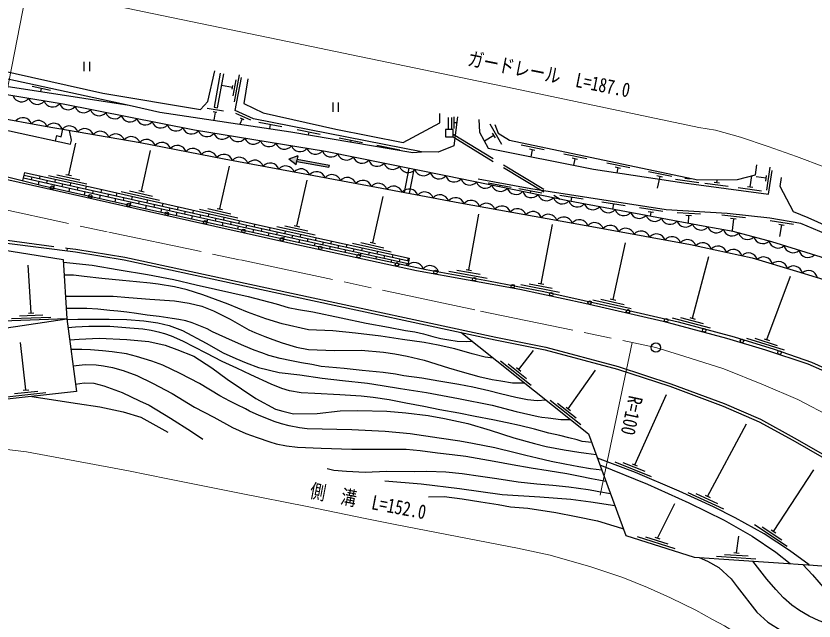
# Model space of a CAD drawing. Units: millimetres at full size, sheet at 1:1000; details may follow other scales. Extents: x 40000 to 680000, y 20000 to 380000.
# Drawn here: x 90852 to 192438, y 262491 to 339487 of the extents above; entities that cross this region are included whole.
import ezdxf
from ezdxf.enums import TextEntityAlignment as Align

# ---------------------------------------------------------------- set-up
doc = ezdxf.new("R2010")
doc.units = ezdxf.units.MM
doc.header["$LTSCALE"] = 1000
doc.linetypes.add('CHAIN', pattern=[18.5, 12, -1.5, 3.5, -1.5])
doc.linetypes.add('DASHED', pattern=[7.5, 6, -1.5])
for name, color, linetype, lineweight in [('M-BGD', 7, 'Continuous', 25), ('M-BMK', 2, 'CHAIN', 13), ('M-BMK-SRVR', 3, 'Continuous', 25), ('M-STR-HTXT', 7, 'Continuous', 13)]:
    doc.layers.add(name, color=color, linetype=linetype, lineweight=lineweight)
doc.styles.add('ＭＳ ゴシック', font='')
doc.styles.get('ＭＳ ゴシック').set_extended_font_data('MS Gothic')

msp = doc.modelspace()

# ---------------------------------------------------------------- hatches: boundary and pattern name
at = {"layer": 'M-BGD'}
msp.add_hatch(color=256, dxfattribs=at).paths.add_polyline_path([(126643, 321246), (130746, 320522), (130693, 320227), (126590, 320950), (126515, 320525), (125574, 321282), (126718, 321671)])

# ---------------------------------------------------------------- linework, layer by layer
for p, q in [((99508, 333635), (99508, 332461)), ((100208, 333635), (100208, 332461)), ((116834, 332211), (116063, 327877)), ((81962, 331701), (105267, 328147)), ((116524, 327795), (117295, 332129)), ((118507, 329306), (118898, 331369)), ((118672, 328562), (119324, 332001)), ((95246, 329996), (92899, 330501)), ((94072, 330248), (93990, 329867)), ((118408, 330393), (117033, 330654)), ((118362, 330153), (118454, 330634)), ((131175, 328481), (131175, 327307)), ((131875, 328481), (131875, 327307)), ((117275, 327356), (115207, 327724)), ((116430, 327202), (115947, 327288)), ((116188, 327245), (116027, 326219)), ((116063, 327877), (116524, 327795)), ((120743, 326208), (118838, 327092)), ((119665, 326378), (119360, 325721)), ((119887, 326275), (119442, 326481)), ((145883, 326579), (145883, 325050)), ((146283, 326579), (146283, 325050)), ((146583, 326665), (146583, 325165)), ((124694, 325370), (121751, 325948)), ((123223, 325659), (123124, 325159)), ((146583, 325915), (146976, 325915)), ((152707, 323118), (151204, 325715)), ((95995, 324256), (95854, 323599)), ((129586, 324410), (126642, 324988)), ((128114, 324699), (128050, 324374)), ((151696, 324266), (150472, 323557)), ((151872, 323963), (151521, 324569)), ((97563, 319253), (98455, 323283)), ((134955, 323355), (132011, 323933)), ((133483, 323644), (133449, 323448)), ((158095, 322435), (155158, 323049)), ((106825, 317180), (107997, 322373)), ((139730, 322417), (136786, 322995)), ((138258, 322706), (138244, 322626)), ((156908, 322376), (156223, 322520)), ((156565, 322448), (156382, 321572)), ((126718, 321671), (125574, 321282)), ((126515, 320525), (125574, 321282)), ((126515, 320525), (126617, 321098)), ((126718, 321671), (126617, 321098)), ((126643, 321246), (130746, 320522)), ((163535, 321297), (160599, 321911)), ((162348, 321239), (161663, 321382)), ((162005, 321310), (161841, 320484)), ((116798, 314930), (118029, 320382)), ((126590, 320950), (130693, 320227)), ((130693, 320227), (130746, 320522)), ((140844, 320100), (140270, 317022)), ((169006, 320153), (166069, 320767)), ((167819, 320095), (167133, 320238)), ((167476, 320166), (167344, 319534)), ((186413, 317299), (186863, 320265)), ((91957, 319572), (91697, 318537)), ((92857, 319009), (92780, 318662)), ((93910, 319140), (93833, 318793)), ((94992, 319207), (99874, 318127)), ((96034, 319284), (98963, 318636)), ((97221, 319329), (97905, 319177)), ((141484, 319970), (140911, 316902)), ((174318, 319042), (171382, 319656)), ((173131, 318984), (172446, 319127)), ((172789, 319055), (172482, 317587)), ((184311, 317741), (184499, 319158)), ((186342, 318827), (185072, 319020)), ((186289, 318481), (186394, 319173)), ((93756, 318446), (93667, 318042)), ((94809, 318577), (94733, 318230)), ((95709, 318014), (95616, 317593)), ((95863, 318708), (95786, 318361)), ((96762, 318144), (96685, 317797)), ((97815, 318275), (97739, 317928)), ((126624, 312739), (127909, 318581)), ((153906, 317654), (150956, 318200)), ((174810, 318701), (177784, 318306)), ((175990, 318847), (176684, 318754)), ((176337, 318801), (176353, 318923)), ((178540, 318205), (181514, 317810)), ((179720, 318351), (180413, 318259)), ((180067, 318305), (180166, 318664)), ((97662, 317581), (97568, 317156)), ((98715, 317712), (98638, 317365)), ((99615, 317149), (99520, 316720)), ((99768, 317843), (99691, 317496)), ((100668, 317280), (100591, 316933)), ((101722, 317409), (101644, 317063)), ((103673, 316969), (103595, 316622)), ((104254, 317146), (109132, 316045)), ((105296, 317218), (108222, 316558)), ((106484, 317258), (107167, 317103)), ((152431, 317927), (152395, 317751)), ((157810, 316931), (154860, 317477)), ((156335, 317204), (156290, 316960)), ((182784, 317641), (185758, 317246)), ((183964, 317787), (184657, 317695)), ((101566, 316716), (101468, 316285)), ((102619, 316843), (102541, 316496)), ((103517, 316276), (103420, 315849)), ((104570, 316402), (104492, 316056)), ((105624, 316529), (105546, 316182)), ((106521, 315962), (106443, 315615)), ((107575, 316089), (107497, 315742)), ((136280, 310616), (137579, 316520)), ((163041, 316166), (160077, 316625)), ((161559, 316395), (161483, 315907)), ((105467, 315835), (105372, 315413)), ((107418, 315395), (107324, 314977)), ((108472, 315522), (108394, 315175)), ((109369, 314955), (109277, 314544)), ((109526, 315648), (109448, 315302)), ((110423, 315082), (110345, 314735)), ((111477, 315208), (111399, 314861)), ((115269, 314968), (118195, 314307)), ((116457, 315007), (117140, 314853)), ((168405, 315336), (165440, 315795)), ((166922, 315565), (166800, 314912)), ((173188, 314596), (170223, 315054)), ((111320, 314515), (111230, 314113)), ((112374, 314641), (112296, 314295)), ((113271, 314074), (113183, 313683)), ((113428, 314768), (113349, 314421)), ((114227, 314895), (119105, 313794)), ((114325, 314201), (114247, 313854)), ((115379, 314328), (115300, 313981)), ((148498, 307173), (149784, 314285)), ((172006, 314475), (171314, 314582)), ((171660, 314528), (171581, 314017)), ((177991, 314263), (174997, 314447)), ((176825, 314034), (176126, 314077)), ((176476, 314056), (176418, 313112)), ((183693, 313793), (180712, 314130)), ((115222, 313634), (115136, 313252)), ((116276, 313761), (116198, 313414)), ((117173, 313194), (117089, 312822)), ((117330, 313887), (117251, 313541)), ((118227, 313321), (118149, 312974)), ((119281, 313447), (119202, 313100)), ((121231, 313007), (121153, 312660)), ((157687, 305415), (159162, 312951)), ((182516, 313624), (181821, 313703)), ((182168, 313664), (182000, 312173)), ((189813, 312936), (186854, 313432)), ((188629, 312830), (187939, 312946)), ((188284, 312888), (188036, 311409)), ((119124, 312754), (119042, 312391)), ((120178, 312880), (120100, 312534)), ((121075, 312313), (120995, 311961)), ((122129, 312442), (122053, 312095)), ((123029, 311880), (122952, 311530)), ((123182, 312574), (123106, 312227)), ((124082, 312012), (124006, 311665)), ((124053, 312690), (128937, 311616)), ((125135, 312145), (125059, 311798)), ((125094, 312768), (128024, 312124)), ((126282, 312814), (126966, 312664)), ((124983, 311451), (124906, 311099)), ((126036, 311583), (125959, 311236)), ((126936, 311021), (126859, 310669)), ((127089, 311715), (127012, 311368)), ((127989, 311153), (127913, 310806)), ((129042, 311286), (128966, 310939)), ((130995, 310856), (130919, 310509)), ((97382, 309948), (97337, 309600)), ((128889, 310591), (128816, 310255)), ((129942, 310724), (129866, 310377)), ((130843, 310162), (130772, 309842)), ((131896, 310294), (131819, 309947)), ((132949, 310427), (132872, 310080)), ((133710, 310567), (138593, 309493)), ((133849, 309865), (133773, 309518)), ((134751, 310645), (137681, 310000)), ((134902, 309997), (134826, 309650)), ((135938, 310691), (136622, 310540)), ((166849, 303396), (168449, 310608)), ((132796, 309732), (132729, 309428)), ((134749, 309303), (134686, 309014)), ((135802, 309435), (135726, 309088)), ((136703, 308873), (136643, 308600)), ((136855, 309568), (136779, 309220)), ((137756, 309006), (137679, 308659)), ((138809, 309138), (138732, 308791)), ((176961, 301014), (179065, 308891)), ((138656, 308444), (138599, 308186)), ((139709, 308576), (139633, 308229)), ((140609, 308014), (140556, 307772)), ((140762, 308709), (140686, 308361)), ((140918, 308674), (140720, 307737)), ((92781, 301689), (92388, 307766)), ((145931, 307028), (150851, 306138)), ((146968, 307145), (149920, 306611)), ((148153, 307236), (148842, 307111)), ((186417, 298315), (189432, 306369)), ((155118, 305306), (160025, 304346)), ((156157, 305408), (159101, 304832)), ((157343, 305482), (158030, 305347)), ((164279, 303352), (169160, 302269)), ((165320, 303428), (168249, 302778)), ((166508, 303472), (167191, 303320)), ((90302, 301006), (95299, 301171)), ((91292, 301339), (94290, 301438)), ((92431, 301677), (93131, 301700)), ((174391, 301079), (179222, 299789)), ((175434, 301111), (178333, 300337)), ((176623, 301104), (177299, 300924)), ((92122, 291893), (91429, 297951)), ((183853, 298505), (188615, 296982)), ((184897, 298486), (187754, 297572)), ((186084, 298421), (186750, 298208)), ((154851, 294516), (156743, 296900)), ((152520, 295600), (156437, 292492)), ((153490, 295213), (155840, 293348)), ((154577, 294733), (155125, 294298)), ((161162, 289509), (164638, 294403)), ((89704, 291020), (94673, 291573)), ((90664, 291429), (93646, 291760)), ((91774, 291854), (92470, 291931)), ((158830, 290592), (162747, 287485)), ((169610, 282379), (173640, 291311)), ((159800, 290206), (162150, 288341)), ((160887, 289726), (161436, 289291)), ((178893, 278346), (183824, 287578)), ((167067, 282756), (171705, 280889)), ((168106, 282661), (170889, 281541)), ((169285, 282510), (169935, 282249)), ((187269, 273888), (192428, 281732)), ((176370, 278844), (180914, 276758)), ((177404, 278699), (180131, 277448)), ((178575, 278492), (179211, 278200)), ((172496, 273051), (174710, 277437)), ((184850, 274760), (189028, 272013)), ((185851, 274461), (188357, 272813)), ((182557, 271172), (182874, 273291)), ((186976, 274080), (187561, 273695)), ((169931, 273229), (174700, 271727)), ((170975, 273215), (173836, 272314)), ((172162, 273156), (172830, 272946)), ((180022, 270743), (185011, 270404)), ((181040, 270975), (184034, 270771)), ((182208, 271196), (182907, 271148))]:
    msp.add_line(p, q, dxfattribs=at)
at = {"layer": 'M-BGD', "linetype": 'DASHED'}
for p, q in [((146486, 324451), (160103, 316185)), ((146486, 324100), (159234, 316361))]:
    msp.add_line(p, q, dxfattribs=at)
at = {"layer": 'M-BGD'}
for points in [[(86417, 338312), (85525, 333767), (86187, 333167), (101901, 329647), (114321, 327592), (115291, 328618), (116168, 332524)], [(227649, 286287), (226649, 286222), (225589, 286327), (224427, 286859), (219872, 291261), (211558, 298363), (207450, 301426), (204539, 303423), (201631, 305123), (197722, 307021), (193337, 308773), (187053, 310756), (182145, 312069), (178335, 312753), (161312, 315939), (145590, 319134), (130242, 322257), (113568, 324946), (96881, 328245), (72734, 332260)], [(84291, 332659), (105267, 328147), (109184, 327241), (125826, 324756), (141355, 322092), (142472, 322184)], [(147068, 326655), (146608, 322974), (144584, 322165), (142472, 322184), (121067, 326388), (118767, 327456), (119565, 331666)], [(120381, 331494), (119846, 328353), (122338, 327166), (131548, 325068), (140150, 323388), (144800, 325871), (144800, 327083)], [(73120, 329228), (88055, 326634), (94580, 325467), (106650, 323379), (117373, 321296), (136055, 317808), (147343, 315702), (165080, 312535), (176720, 310404), (184581, 308694), (190201, 307021), (195194, 305466), (198488, 303789), (203194, 300968), (209313, 296559), (215051, 291917), (221520, 286210)], [(74393, 327013), (90039, 324851), (97806, 323179), (97918, 323700), (97665, 324933)], [(149763, 326332), (149843, 324690), (150976, 322649), (164371, 319980), (175870, 318257), (186645, 316826), (187097, 319811)], [(95995, 324256), (96597, 324126), (96803, 325082)], [(151811, 325682), (152215, 324567), (153683, 323664), (177635, 318655), (182698, 318674), (184966, 319283), (185170, 320556)], [(73919, 322963), (81598, 321049), (88531, 319333), (94178, 317914), (108037, 314817), (126780, 310686), (143049, 307245), (151017, 305803), (158040, 304429), (168303, 302151), (175138, 300569), (182267, 298665), (187365, 297077), (192105, 295421), (194657, 294300)], [(87826, 319119), (112941, 313449), (126210, 310486), (141824, 307110), (154987, 304715), (163260, 302925), (173224, 300645), (181297, 298494), (186262, 296998), (191646, 295241), (195116, 293700)], [(91880, 319225), (101367, 317125), (121781, 312518), (140842, 308327)], [(91957, 319572), (101445, 317472), (121858, 312865), (140918, 308674)], [(91804, 318878), (101290, 316778), (121704, 312172), (140765, 307980)], [(227355, 287178), (226192, 287145), (224716, 287608), (220565, 292202), (214250, 297832), (206903, 303999), (202509, 307202), (198835, 309687), (190757, 313082), (186824, 313741), (181395, 314355), (173619, 314832), (156390, 317499), (149703, 318738)], [(230943, 290544), (227882, 288144), (227186, 287927), (226014, 288054), (225485, 288276), (221630, 292329), (216052, 297418), (211431, 301506), (208247, 304150), (204079, 307362), (199846, 310144), (191677, 313814), (189821, 314569), (188138, 317790), (188285, 318935)], [(75403, 311317), (82740, 311207), (89678, 310592), (98434, 309459), (104636, 308455), (125853, 303875), (151868, 298286), (158214, 297015), (167402, 294533), (174081, 292360), (180887, 289848), (185469, 287848), (189749, 285510), (195441, 282246), (201608, 278172), (206122, 274959), (210179, 271991), (214484, 268895)], [(75696, 309018), (88073, 309892), (96882, 308477), (97334, 300938), (98577, 291705), (78191, 289437)], [(97382, 309948), (98484, 309805), (104701, 308799), (125927, 304217), (151939, 298628), (158294, 297356), (167502, 294869), (174196, 292691), (181017, 290173), (185623, 288163), (189920, 285815), (195625, 282544), (201806, 278460), (206327, 275243), (210384, 272274), (214689, 269179)], [(96901, 308160), (100532, 307785), (103971, 307165), (107608, 306582), (110935, 305949), (113803, 305254), (116257, 304731), (120391, 303800), (123978, 302844), (125480, 302398), (126834, 302150), (128634, 301839), (132232, 301091), (135435, 300383), (138252, 299887), (140437, 299478), (141617, 299279), (142721, 299031), (143925, 298683), (144919, 298448), (145972, 298257), (147014, 298108), (148219, 298071), (148902, 298087)], [(151588, 295956), (150577, 296073), (148914, 296508), (146729, 297116), (144594, 297600), (142806, 297922), (140065, 298298), (137284, 298720), (134069, 299141), (131177, 299402), (128103, 299564), (124751, 300296), (122654, 300942), (120307, 301798), (117850, 302815), (114652, 303998), (112641, 304644), (111014, 305016), (108954, 305376), (107936, 305487), (106198, 305673), (104423, 305810), (101770, 306074), (99523, 306347), (98170, 306484), (97000, 306508)], [(97160, 303851), (103215, 303811), (105208, 303672), (107896, 303440), (111048, 303233), (112888, 302945), (114492, 302562), (115984, 301972), (118106, 300911), (120480, 299528), (121262, 299225), (122539, 298699), (123536, 298316), (124741, 297885), (126544, 297359), (128106, 297062), (131402, 296918), (134801, 296950), (137617, 296703), (139076, 296511), (140639, 296192), (142826, 295674), (145889, 294693), (147669, 294199), (149781, 293620), (151457, 293214), (152558, 293046), (154058, 292807), (155564, 292801)], [(158356, 290585), (157192, 290525), (155980, 290633), (154473, 290956), (152522, 291415), (151040, 291797), (149002, 292249), (147209, 292579), (144694, 293011), (142513, 293377), (140206, 293708), (139152, 293909), (137581, 294109), (134916, 294389), (132620, 294612), (129690, 294891), (128499, 295121), (127179, 295358), (125916, 295601), (124482, 295888), (123042, 296277), (122138, 296607), (121162, 296965), (119849, 297517), (118400, 298141), (115857, 299290), (115204, 299656), (114322, 300007), (113296, 300423), (112463, 300674), (111588, 300882), (110727, 300990), (109095, 301227), (107559, 301414), (106175, 301643), (104948, 301801), (103800, 301909), (102799, 301995), (101264, 302160), (99879, 302268), (97255, 302257)], [(77110, 297915), (97334, 300938), (89125, 300667), (76997, 298806)], [(97345, 300859), (98731, 300910), (100663, 300891), (102709, 300894), (104957, 300844), (107137, 300696), (108902, 300441), (110341, 300114), (112056, 299451), (115053, 297855), (117206, 296610), (118829, 295896), (120135, 295335), (121707, 294774), (124348, 294119), (126991, 293813), (129849, 293375), (132401, 293109), (135592, 292771), (137470, 292444), (139817, 292087), (143124, 291557), (147194, 290800), (151460, 289953), (154526, 289144), (157312, 288522), (157771, 288450), (158608, 288348), (160221, 288154), (161428, 288148)], [(164145, 285192), (162944, 285343), (162278, 285535), (161205, 285784), (160065, 286092), (158692, 286408), (156836, 286924), (154948, 287356), (153392, 287705), (151562, 288090), (149290, 288523), (147235, 288947), (144797, 289355), (142775, 289779), (140473, 290213), (138343, 290637), (136305, 290915), (134805, 291089), (132057, 291277), (128882, 291428), (127160, 291523), (125691, 291786), (124703, 292087), (123320, 292651), (120754, 293832), (118984, 294650), (117102, 295497), (115079, 296578), (112109, 298086), (110660, 298735), (109803, 299027), (109173, 299215), (108081, 299479), (106989, 299629), (105361, 299770), (102805, 299950), (100114, 299960), (98448, 299875), (97489, 299791)], [(147458, 299233), (163729, 286323), (168495, 273367), (177163, 270637), (192326, 269605), (213106, 268011)], [(97694, 298266), (98881, 298379), (101460, 298492), (104970, 298323), (107784, 298050), (109843, 297606), (111330, 297051), (113485, 296195), (115791, 294728), (117748, 293279), (121392, 290804), (123878, 289441), (124818, 289184), (126169, 288838), (129206, 288905), (132129, 289218), (134380, 289265), (138045, 289181), (140492, 288990), (143322, 288632), (145395, 288261), (148379, 287629), (151209, 286793), (154229, 285791), (156843, 285099), (158356, 284691), (160624, 284261), (162486, 283987), (163417, 283832), (164699, 283686)], [(165427, 281707), (163986, 281866), (162485, 282126), (160697, 282465), (158987, 282803), (157182, 283237), (155768, 283575), (154398, 283915), (151804, 284531), (148966, 285077), (147339, 285372), (144701, 285780), (141018, 286308), (137859, 286605), (133616, 286804), (127936, 286947), (126946, 287059), (125644, 287335), (124632, 287583), (123720, 287865), (122800, 288254), (121802, 288658), (120592, 289209), (120066, 289495), (119019, 290018), (118071, 290457), (116818, 291150), (114226, 292730), (111756, 293981), (109538, 295052), (108166, 295561), (106213, 296169), (104935, 296481), (103082, 296743), (101879, 296856), (100329, 296998), (99240, 297054), (97856, 297059)], [(98135, 294985), (99666, 295121), (101041, 295080), (102012, 294962), (103157, 294748), (104494, 294388), (106220, 293743), (108247, 292759), (110725, 291463), (113581, 289707), (116033, 288422), (118421, 287126), (120103, 286371), (121540, 285846), (123164, 285297), (123966, 285038), (125279, 284784), (126691, 284603), (129702, 284472), (133613, 284357), (137445, 284348), (140529, 284357), (142318, 284177), (144525, 283898), (146355, 283693), (148103, 283471), (151712, 282855), (154026, 282428), (156423, 281993), (158587, 281647), (160991, 281261), (162682, 280917), (164118, 280638), (165062, 280449), (165946, 280295)], [(98451, 292638), (99533, 292821), (100755, 292756), (102020, 292405), (104362, 291585), (106585, 290498), (107814, 289963), (110527, 288302), (113212, 286623), (114639, 285619)], [(92862, 291070), (98677, 290188), (101525, 289768), (104517, 289116), (106754, 288421), (110172, 286538)], [(191824, 269639), (189311, 271468), (186106, 273575), (182415, 275619), (179631, 277017), (175279, 279015), (169715, 281375), (164865, 283234)], [(166546, 278664), (165036, 278941), (164418, 279062), (163674, 279207), (162455, 279347), (161213, 279520), (159173, 279722), (157165, 279912), (154765, 280164), (152065, 280568), (149979, 280880), (147647, 281206), (145561, 281426), (143141, 281525), (141538, 281476), (138031, 281502), (135318, 281400), (132906, 281513), (131298, 281662), (130453, 281843)], [(165190, 282351), (171230, 279890), (176504, 277513), (180982, 275324), (184543, 273297), (187578, 271269), (189408, 269804)], [(137811, 280326), (142425, 279943), (147306, 279377), (152728, 278595), (157542, 278278), (161473, 277995), (164013, 277678), (167086, 277197)], [(143366, 278314), (145345, 278317), (147667, 278029), (150041, 277662), (152241, 277313), (153812, 277034), (156009, 276839), (159571, 276316), (162163, 275795), (164859, 275224), (166975, 274601), (167937, 274304), (168174, 274239)], [(177815, 270593), (178896, 270109), (180339, 269283), (181887, 267841), (182665, 266844), (185159, 263613), (186567, 262335), (188477, 261140), (191494, 259812), (194558, 258625), (197413, 257458), (199913, 255979), (201515, 254562), (202251, 253451), (202894, 251978), (203002, 251464)], [(205571, 249602), (204864, 253497), (204374, 255167), (203889, 256367), (203342, 257241), (202556, 258105), (201680, 258798), (200638, 259548), (199526, 260166), (198484, 260598), (197107, 261075), (195321, 261694), (193085, 262526), (191804, 263126), (190577, 263849), (189624, 264520), (188553, 265432), (187570, 266502), (186449, 267826), (185548, 268982), (184667, 270126)], [(191003, 269695), (192230, 268365), (193867, 266488), (194386, 266064), (195929, 264657), (197610, 263661), (199427, 262899), (200970, 262222), (202352, 261389), (203769, 260079), (204549, 259406), (205530, 258067), (206073, 256979), (206569, 256083), (207117, 254568), (207701, 252733), (208925, 247904)]]:
    msp.add_lwpolyline(points, dxfattribs=at)
msp.add_lwpolyline([(145536, 324100), (146486, 324100), (146486, 325050), (145536, 325050)], close=True, dxfattribs=at)
at = {"layer": 'M-BGD', "linetype": 'DASHED'}
msp.add_lwpolyline([(75358, 311668), (82758, 311556), (89716, 310940), (97382, 309948)], dxfattribs=at)
at = {"layer": 'M-BGD'}
for centre in [(95431, 317633), (100308, 316532), (105185, 315431), (110063, 314330), (114941, 313233), (119821, 312144), (124700, 311054), (129585, 309987), (134472, 308930), (139359, 307873), (144262, 306895), (149181, 306000), (154100, 305105), (158993, 304078), (163879, 303014), (168753, 301898), (173624, 300771), (178455, 299484), (183269, 298135), (188044, 296653)]:
    msp.add_circle(centre, 225, dxfattribs=at)
for centre, radius, start, end in [((91573, 329724), 1160, 201.0464, 320.07602), ((93546, 329396), 1160, 201.0464, 320.07602), ((95519, 329068), 1160, 201.0464, 320.07602), ((97501, 328715), 1160, 199.71588, 318.75383), ((99469, 328334), 1160, 199.30266, 318.33228), ((101431, 327946), 1160, 199.30266, 318.33228), ((103393, 327558), 1160, 199.30266, 318.33228), ((91733, 325378), 1160, 20.34012, 139.36975), ((93702, 325026), 1160, 20.37531, 139.40509), ((105355, 327170), 1160, 199.30266, 318.33228), ((107317, 326782), 1160, 199.30266, 318.33228), ((95675, 324680), 1160, 20.67116, 139.70078), ((97646, 324339), 1160, 20.67116, 139.70078), ((99616, 323998), 1160, 20.67116, 139.70078), ((109279, 326394), 1160, 199.30266, 318.33228), ((111241, 326007), 1160, 199.30266, 318.33228), ((113199, 325628), 1160, 199.81332, 318.85462), ((101587, 323657), 1160, 20.67116, 139.70078), ((103558, 323316), 1160, 20.67116, 139.70078), ((105529, 322975), 1160, 20.67116, 139.70078), ((115154, 325287), 1160, 201.32179, 320.35141), ((117128, 324968), 1160, 201.32179, 320.35141), ((119103, 324650), 1160, 201.32179, 320.35141), ((107484, 322617), 1160, 19.51188, 138.54187), ((109447, 322236), 1160, 19.49068, 138.5203), ((121077, 324331), 1160, 201.32179, 320.35141), ((123052, 324013), 1160, 201.32179, 320.35141), ((125026, 323694), 1160, 201.32179, 320.35141), ((111410, 321854), 1160, 19.49068, 138.5203), ((113374, 321473), 1160, 19.49068, 138.5203), ((115337, 321091), 1160, 19.49068, 138.5203), ((127001, 323376), 1160, 201.32179, 320.35141), ((128975, 323057), 1160, 201.32179, 320.35141), ((130963, 322703), 1160, 199.42029, 318.46248), ((117303, 320713), 1160, 19.70954, 138.73983), ((119271, 320342), 1160, 19.91195, 138.94157), ((121237, 319976), 1160, 19.91195, 138.94157), ((132929, 322311), 1160, 198.98563, 318.01525), ((134889, 321912), 1160, 198.98563, 318.01525), ((136848, 321513), 1160, 198.98563, 318.01525), ((123203, 319609), 1160, 19.91195, 138.94157), ((125169, 319242), 1160, 19.91195, 138.94157), ((127135, 318875), 1160, 19.91195, 138.94157), ((138808, 321115), 1160, 198.98563, 318.01525), ((140768, 320716), 1160, 198.98563, 318.01525), ((129101, 318508), 1160, 19.91195, 138.94157), ((131067, 318141), 1160, 19.91195, 138.94157), ((142728, 320317), 1160, 198.98563, 318.01525), ((144688, 319919), 1160, 198.98563, 318.01525), ((146648, 319520), 1160, 198.99779, 318.02741), ((133033, 317774), 1160, 19.91195, 138.94157), ((134999, 317407), 1160, 19.91195, 138.94157), ((136965, 317040), 1160, 19.9176, 138.94722), ((148608, 319122), 1160, 198.99779, 318.02741), ((150568, 318723), 1160, 198.99779, 318.02741), ((138931, 316673), 1160, 19.9176, 138.94722), ((140897, 316306), 1160, 19.9176, 138.94722), ((142863, 315939), 1160, 19.9176, 138.94722), ((152527, 318325), 1160, 198.99779, 318.02741), ((154487, 317927), 1160, 198.99779, 318.02741), ((156447, 317529), 1160, 198.99779, 318.02741), ((144829, 315573), 1160, 19.9176, 138.94722), ((146797, 315208), 1160, 20.03949, 139.0697), ((148768, 314850), 1160, 20.3599, 139.38952), ((158407, 317130), 1160, 198.99779, 318.02741), ((160367, 316732), 1160, 198.99779, 318.02741), ((162321, 316349), 1160, 199.88437, 318.91399), ((150737, 314498), 1160, 20.3599, 139.38952), ((152706, 314147), 1160, 20.3599, 139.38952), ((154675, 313795), 1160, 20.3599, 139.38952), ((164287, 315981), 1160, 199.88437, 318.91399), ((166253, 315613), 1160, 199.88437, 318.91399), ((156644, 313444), 1160, 20.3599, 139.38952), ((158612, 313092), 1160, 20.3599, 139.38952), ((160581, 312740), 1160, 20.3599, 139.38952), ((168218, 315245), 1160, 199.88437, 318.91399), ((170184, 314878), 1160, 199.88437, 318.91399), ((172150, 314510), 1160, 199.88437, 318.91399), ((162550, 312389), 1160, 20.3599, 139.38952), ((164518, 312036), 1160, 20.29365, 139.32345), ((174116, 314142), 1160, 199.88437, 318.91399), ((176082, 313774), 1160, 199.88437, 318.91399), ((178043, 313404), 1160, 200.3116, 319.34122), ((166484, 311679), 1160, 20.11254, 139.14216), ((168451, 311319), 1160, 20.11254, 139.14216), ((170419, 310959), 1160, 20.11254, 139.14216), ((180012, 313050), 1160, 200.3116, 319.34122), ((181991, 312663), 1159, 198.52638, 317.63637), ((183965, 312192), 1160, 195.50625, 314.53588), ((172386, 310599), 1160, 20.11254, 139.14216), ((174353, 310239), 1160, 20.11254, 139.14216), ((176312, 309869), 1160, 19.43816, 138.48019), ((185897, 311675), 1160, 195.50625, 314.53588), ((178258, 309467), 1160, 18.20924, 137.23886), ((180212, 309042), 1160, 18.20924, 137.23886), ((187842, 311108), 1152, 193.18678, 312.66598), ((189754, 310521), 1160, 192.97285, 312.00247), ((182166, 308617), 1160, 18.20924, 137.23886), ((184101, 308172), 1159, 16.76597, 135.85706), ((191661, 309920), 1160, 192.97285, 312.00247), ((141576, 306955), 1160, 18.54229, 137.57192), ((186001, 307657), 1160, 13.90481, 132.93443), ((187918, 307086), 1160, 13.90481, 132.93443), ((143552, 306562), 1160, 19.96768, 138.9973), ((189830, 306512), 1160, 13.6228, 132.65423), ((191738, 305926), 1160, 13.19609, 132.22571)]:
    msp.add_arc(centre, radius, start, end, dxfattribs=at)
at = {"layer": 'M-BMK'}
msp.add_lwpolyline([(74758, 316377), (78761, 316248), (81639, 316194), (84179, 315881), (85829, 315611), (102672, 311960), (119423, 308444), (149970, 301943), (172310, 297290), (175876, 296207), (180970, 294573), (186019, 292551), (190371, 290695), (195292, 288089)], dxfattribs=at)
at = {"layer": 'M-BMK-SRVR'}
msp.add_circle((172310, 297290), 600, dxfattribs=at)
at = {"layer": 'M-STR-HTXT'}
for p, q in [((92966, 346450), (87876, 320637)), ((169301, 297917), (165200, 278511))]:
    msp.add_line(p, q, dxfattribs=at)
for points in [[(92317, 343156), (108185, 339803), (124396, 336462), (133566, 334537), (154236, 330255), (177787, 325304), (179899, 324945), (183075, 324072), (186596, 322889), (190211, 321605), (193801, 320249)], [(78651, 285635), (92198, 284034), (105161, 281601), (110178, 280572), (119302, 278744), (127916, 277068), (135505, 275509), (139353, 274748), (154690, 271743), (158857, 270852), (164040, 269382), (168084, 268014), (171229, 266771), (174146, 265459), (177373, 263854), (179534, 262675), (181051, 261861), (183300, 260492), (188029, 257273), (192618, 253565), (197854, 248714)]]:
    msp.add_lwpolyline(points, dxfattribs=at)

# ---------------------------------------------------------------- texts
at = {"layer": 'M-STR-HTXT', "style": 'ＭＳ ゴシック', "width": 0.8}
for s, rotation, p in [('ガードレール\u3000L=187.0', 348.691, (158414, 330631)), ('R=100', 257.903, (167815, 288948)), ('側\u3000溝\u3000L=152.0', 349.159, (135399, 276291))]:
    msp.add_text(s, height=1833, rotation=rotation, dxfattribs=at).set_placement(p, align=Align.BOTTOM_CENTER)

doc.saveas('drawing.dxf')
